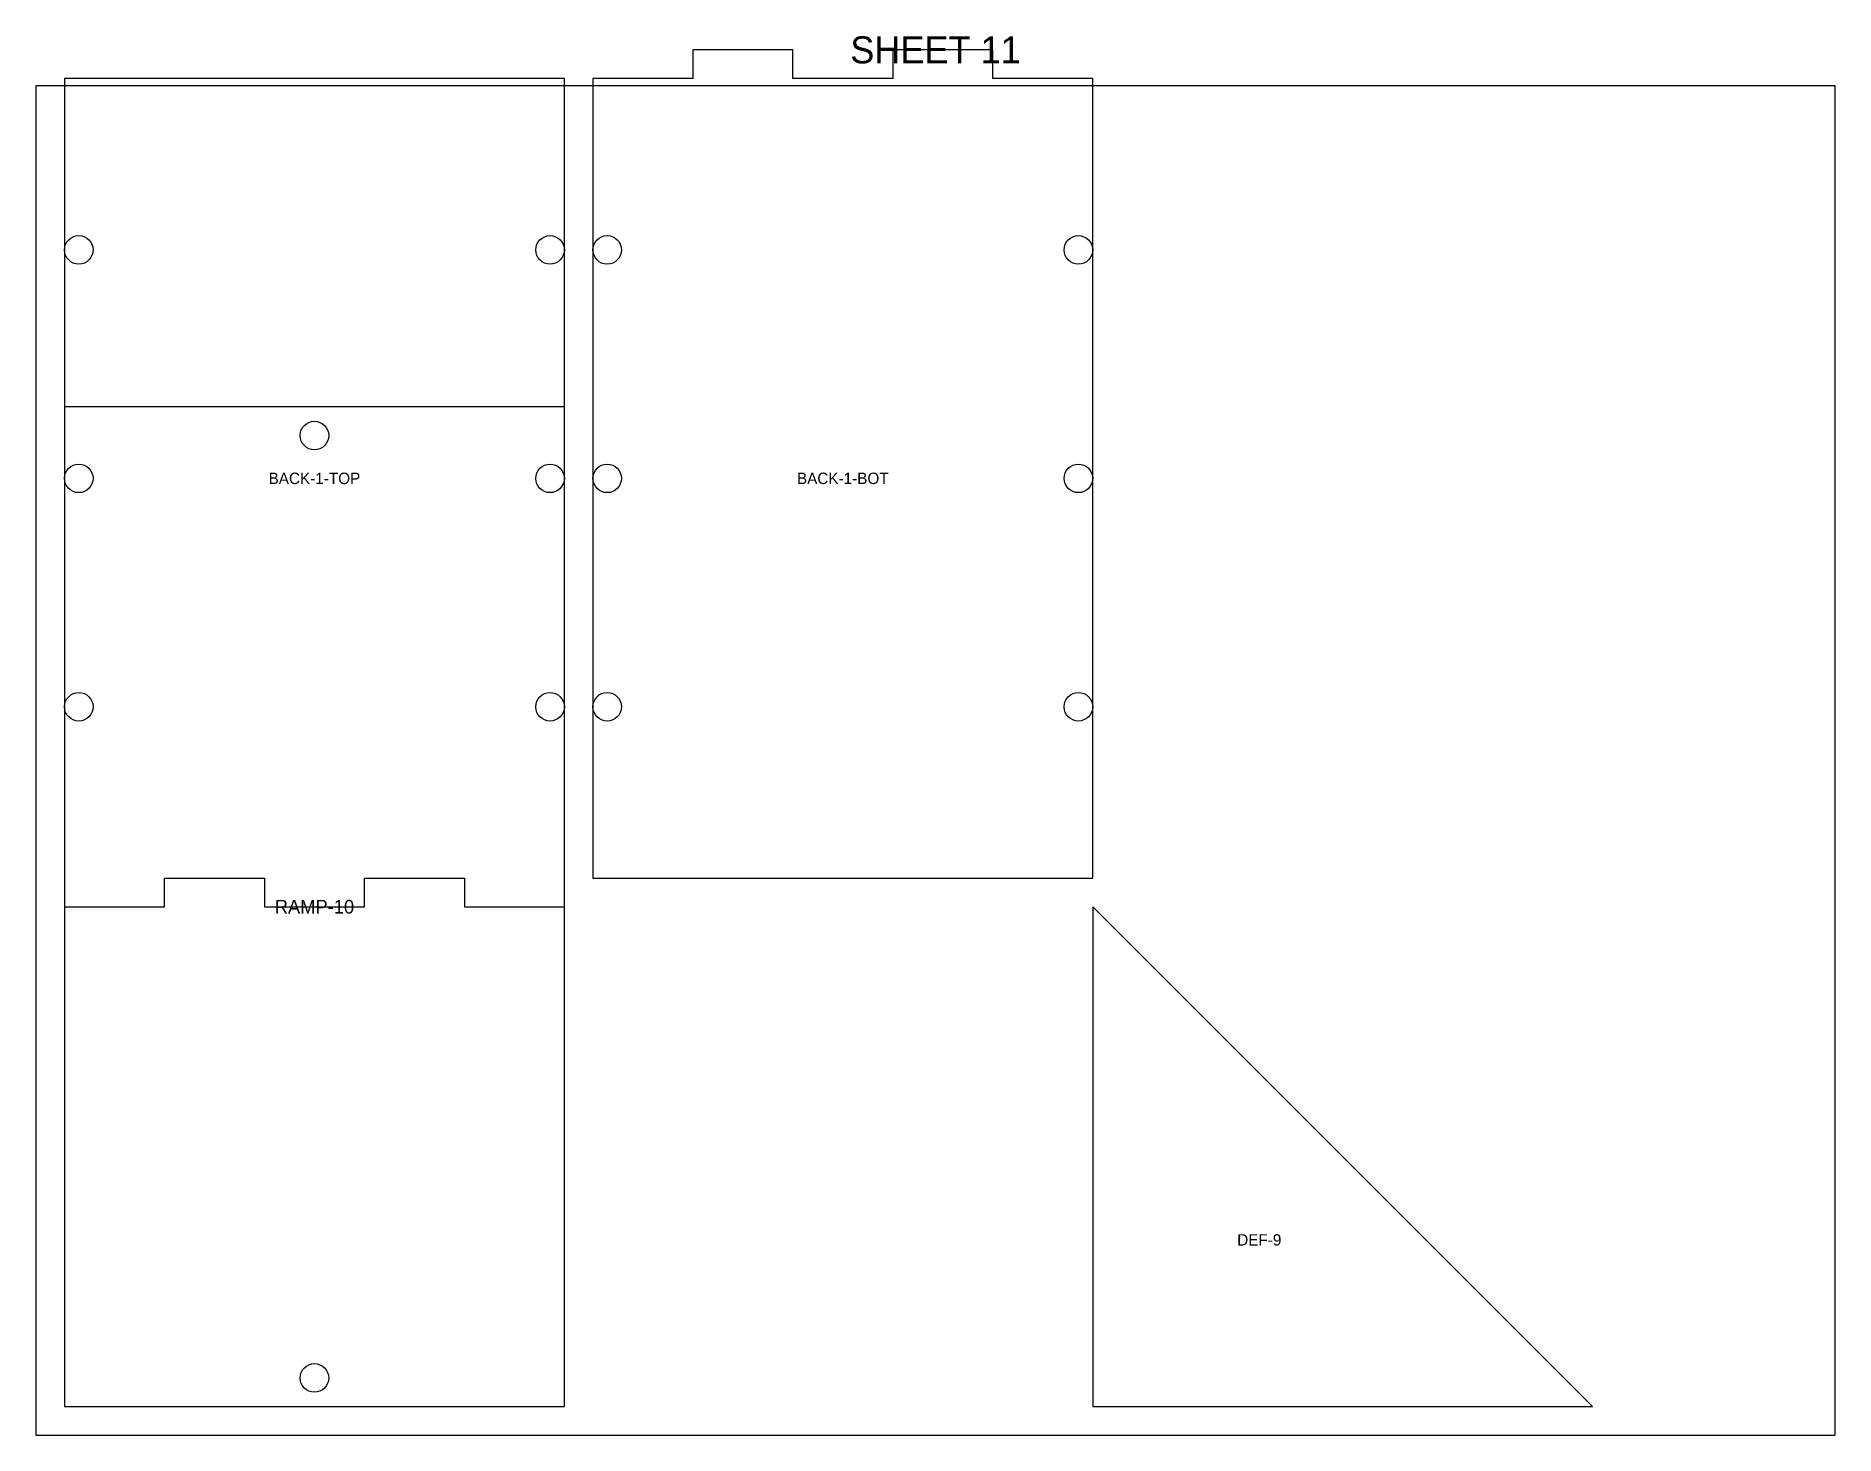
# Model space of a CAD drawing. Header units: millimetres. Extents: x 0 to 400, y 0 to 311.
import ezdxf
from ezdxf.enums import TextEntityAlignment as Align

# ---------------------------------------------------------------- set-up
doc = ezdxf.new("R2010")
doc.units = ezdxf.units.MM
for name, color, linetype in [('BED', 8, 'Continuous'), ('CUT', 7, 'Continuous'), ('ENGRAVE', 4, 'Continuous'), ('HOLES', 5, 'Continuous')]:
    doc.layers.add(name, color=color, linetype=linetype)

msp = doc.modelspace()

# ---------------------------------------------------------------- linework, layer by layer
at = {"layer": 'BED'}
msp.add_lwpolyline([(0, 0), (400, 0), (400, 300), (0, 300), (0, 0)], dxfattribs=at)
at = {"layer": 'CUT'}
for points in [[(123.825, 123.825), (234.95, 123.825), (234.95, 301.625), (234.95, 301.625), (212.725, 301.625), (212.725, 301.625), (212.725, 307.975), (190.5, 307.975), (190.5, 301.625), (190.5, 301.625), (168.275, 301.625), (168.275, 301.625), (168.275, 307.975), (146.05, 307.975), (146.05, 301.625), (146.05, 301.625), (123.825, 301.625), (123.825, 301.625), (123.825, 123.825)], [(6.35, 123.825), (6.35, 117.475), (28.575, 117.475), (28.575, 123.825), (28.575, 123.825), (50.8, 123.825), (50.8, 123.825), (50.8, 117.475), (73.025, 117.475), (73.025, 123.825), (73.025, 123.825), (95.25, 123.825), (95.25, 123.825), (95.25, 117.475), (117.475, 117.475), (117.475, 123.825), (117.475, 123.825), (117.475, 301.625), (6.35, 301.625), (6.35, 123.825)], [(6.35, 6.35), (117.475, 6.35), (117.475, 228.6), (6.35, 228.6), (6.35, 6.35)], [(234.95, 6.35), (346.075, 6.35), (234.95, 117.475), (234.95, 6.35)]]:
    msp.add_lwpolyline(points, close=True, dxfattribs=at)
at = {"layer": 'HOLES'}
for centre in [(9.525, 263.525), (114.3, 263.525), (127, 263.525), (231.775, 263.525), (61.9125, 222.25), (9.525, 212.725), (114.3, 212.725), (127, 212.725), (231.775, 212.725), (9.525, 161.925), (114.3, 161.925), (127, 161.925), (231.775, 161.925), (61.9125, 12.7)]:
    msp.add_circle(centre, 3.175, dxfattribs=at)

# ---------------------------------------------------------------- texts
at = {"layer": 'ENGRAVE'}
for s, height, p in [('SHEET 11', 6, (200, 308)), ('BACK-1-TOP', 2.54, (61.9125, 212.725)), ('BACK-1-BOT', 2.54, (179.3875, 212.725)), ('RAMP-10', 3.048, (61.9125, 117.475)), ('DEF-9', 2.54, (271.9917, 43.3917))]:
    msp.add_text(s, height=height, dxfattribs=at).set_placement(p, align=Align.MIDDLE_CENTER)

doc.saveas('drawing.dxf')
